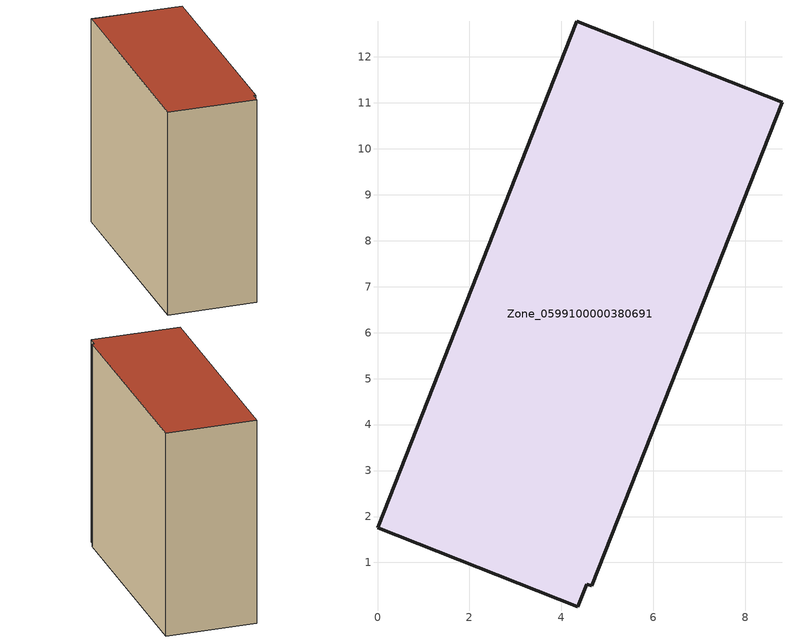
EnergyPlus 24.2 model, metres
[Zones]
Zone_0599100000380691
 floor ground (C_G): 4.55,0.53 4.36,0.04 0,1.76 4.34,12.77 8.8,11.01 4.66,0.5 z3.88
 wall outside (C_F): 8.8,11.01 4.34,12.77 0,1.76 4.36,0.04 4.55,0.53 4.66,0.5 8.8,11.01 z3.88:14.96
 roof outside (C_R): 4.66,0.5 8.8,11.01 4.34,12.77 0,1.76 4.36,0.04 4.55,0.53 z14.96
[BUILDING]
Pand.0599100000380691: North Axis=0; Terrain=City; Loads Convergence Tolerance Value=0.04; Temperature Convergence Tolerance Value=0.4; Solar Distribution=FullExterior; Maximum Number of Warmup Days=25; Minimum Number of Warmup Days=1
[Site:Location]
Rotterdam.The.Hague.AP_ZH_NLD Design_Conditions: Latitude=51.96; Longitude=4.45; Time Zone=1; Elevation=-4.5
[SITE:GROUNDTEMPERATURE:BUILDINGSURFACE]
18, 18, 18, 18, 18, 18, 18, 18, 18, 18, 18, 18
[MATERIAL] Thermal Absorptance=0.9; Solar Absorptance=0.7; Visible Absorptance=0.7
Name | Roughness | Thickness | Conductivity | Density | Specific Heat
G.TI.1992-2005 | MediumSmooth | 0.15 | 0.06 | 540 | 1210
F.TI.1992-2005 | Rough | 0.3 | 0.12 | 1920 | 840
R.TI.1992-2005 | MediumRough | 0.2 | 0.08 | 1500 | 1000
[CONSTRUCTION]
C_G: G.TI.1992-2005
C_F: F.TI.1992-2005
C_R: R.TI.1992-2005
[ZONE]
Zone_0599100000380691: Type=1; Multiplier=1; Ceiling Height=Autocalculate; Volume=Autocalculate; Floor Area=autocalculate; Part of Total Floor Area=Yes
[ZONEINFILTRATION:DESIGNFLOWRATE]
Infil_Zone_0599100000380691: Zone or ZoneList or Space or SpaceList=Zone_0599100000380691; Schedule=AlwaysOn; Design Flow Rate Calculation Method=Flow/Area; Flow Rate per Floor Area=0.0015; Constant Term Coefficient=1; Temperature Term Coefficient=0; Velocity Term Coefficient=0; Velocity Squared Term Coefficient=0
[HVACTEMPLATE:ZONE:IDEALLOADSAIRSYSTEM]
Zone_0599100000380691: Maximum Heating Supply Air Temperature=50; Minimum Cooling Supply Air Temperature=13; Maximum Heating Supply Air Humidity Ratio=0.0156; Minimum Cooling Supply Air Humidity Ratio=0.0077; Heating Limit=NoLimit; Cooling Limit=NoLimit; Dehumidification Control Type=ConstantSensibleHeatRatio; Cooling Sensible Heat Ratio=0.7; Dehumidification Setpoint=60; Humidification Control Type=None; Humidification Setpoint=30; Outdoor Air Method=None; Outdoor Air Flow Rate per Person=0.00944; Outdoor Air Flow Rate per Zone Floor Area=0; Outdoor Air Flow Rate per Zone=0; Demand Controlled Ventilation Type=None; Outdoor Air Economizer Type=NoEconomizer; Heat Recovery Type=None; Sensible Heat Recovery Effectiveness=0.7; Latent Heat Recovery Effectiveness=0.65
[ZONECONTROL:THERMOSTAT]
ThermostatControl_Zone_0599100000380691: Zone or ZoneList=Zone_0599100000380691; Control Type Schedule=DualSetpointControlType; Control 1=Thermostat_Zone_0599100000380691; Temperature Difference Between Cutout And Setpoint=0
[THERMOSTATSETPOINT:DUALSETPOINT]
Thermostat_Zone_0599100000380691: Heating Setpoint Temperature Schedule=HeatingSetpoint_Zone_0599100000380691; Cooling Setpoint Temperature Schedule=CoolingSetpoint_Zone_0599100000380691
[SCHEDULE:COMPACT]
HeatingSetpoint_Zone_0599100000380691: Through: 12/31, For: AllDays, Until: 24:00, 21
CoolingSetpoint_Zone_0599100000380691: Through: 12/31, For: AllDays, Until: 24:00, 24
DualSetpointControlType: Through: 12/31, For: AllDays, Until: 24:00, 4
AlwaysOn: Through: 12/31, For: AllDays, Until: 24:00, 1
